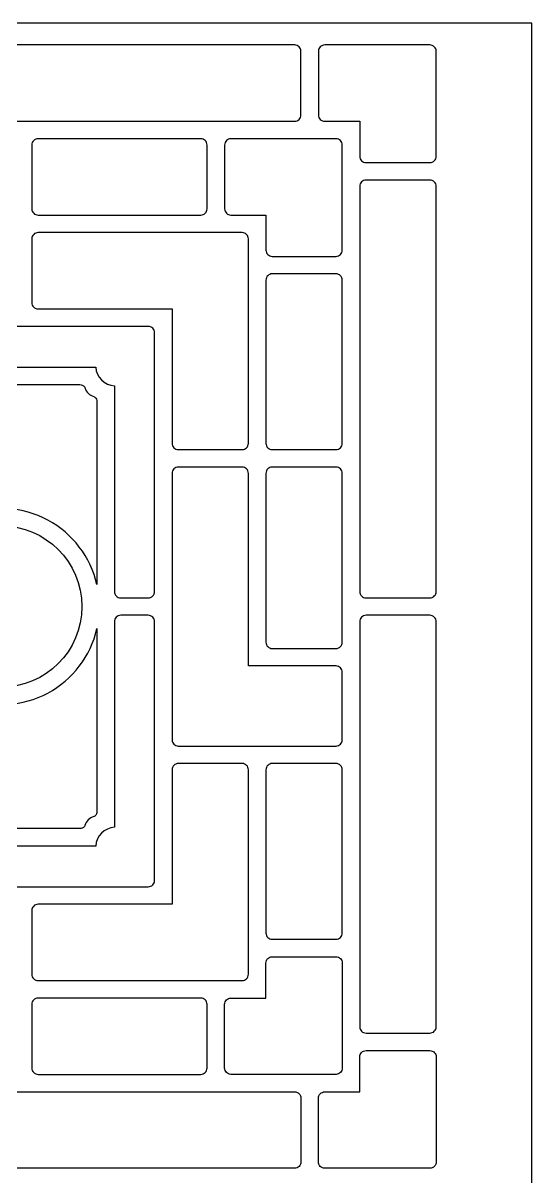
# Model space of a CAD drawing. Header units: centimetres. Extents: x 20.1 to 27, y -20.6 to 12.3.
# Drawn here: x 24.35 to 27, y 2.98 to 9 of the extents above; entities that cross this region are included whole.
import ezdxf

# ---------------------------------------------------------------- set-up
doc = ezdxf.new("R2010")
doc.units = ezdxf.units.CM
doc.header["$MEASUREMENT"] = 0
doc.layers.add('layer 1', color=7, linetype='Continuous')

msp = doc.modelspace()

# ---------------------------------------------------------------- linework, layer by layer
at = {"layer": 'layer 1', "color": 250}
for points, knots in [([(20.14415, -9.00015), (20.14415, -9.00015), (20.14415, 9.00077), (20.14415, 9.00077), (20.14415, 9.00077), (20.14415, 9.00077), (26.99977, 9.00077), (26.99977, 9.00077), (26.99977, 9.00077), (26.99977, 9.00077), (26.99977, -9.00015), (26.99977, -9.00015), (26.99977, -9.00015), (26.99977, -9.00015), (20.14415, -9.00015), (20.14415, -9.00015)], [0, 0, 0, 0, 0.2, 0.2, 0.2, 0.2, 0.4, 0.4, 0.4, 0.4, 0.6, 0.6, 0.6, 0.6, 1, 1, 1, 1]), ([(23.61766, 8.52088), (23.61766, 8.52088), (23.61766, 8.85386), (23.61766, 8.85386), (23.61766, 8.85386), (23.61766, 8.86252), (23.6211, 8.87083), (23.62722, 8.87695), (23.62722, 8.87695), (23.63335, 8.88307), (23.64165, 8.88651), (23.65031, 8.88651), (23.65031, 8.88651), (23.65031, 8.88651), (25.76249, 8.88651), (25.76249, 8.88651), (25.76249, 8.88651), (25.77115, 8.88651), (25.77946, 8.88307), (25.78558, 8.87695), (25.78558, 8.87695), (25.7917, 8.87083), (25.79514, 8.86252), (25.79514, 8.85386), (25.79514, 8.85386), (25.79514, 8.85386), (25.79514, 8.52088), (25.79514, 8.52088), (25.79514, 8.52088), (25.79514, 8.51222), (25.7917, 8.50391), (25.78558, 8.49779), (25.78558, 8.49779), (25.77946, 8.49167), (25.77115, 8.48823), (25.76249, 8.48823), (25.76249, 8.48823), (25.76249, 8.48823), (23.65031, 8.48823), (23.65031, 8.48823), (23.65031, 8.48823), (23.64165, 8.48823), (23.63335, 8.49167), (23.62722, 8.49779), (23.62722, 8.49779), (23.6211, 8.50391), (23.61766, 8.51222), (23.61766, 8.52088)], [0, 0, 0, 0, 0.0769231, 0.0769231, 0.0769231, 0.0769231, 0.1538462, 0.1538462, 0.1538462, 0.1538462, 0.2307692, 0.2307692, 0.2307692, 0.2307692, 0.3076923, 0.3076923, 0.3076923, 0.3076923, 0.3846154, 0.3846154, 0.3846154, 0.3846154, 0.4615385, 0.4615385, 0.4615385, 0.4615385, 0.5384615, 0.5384615, 0.5384615, 0.5384615, 0.6153846, 0.6153846, 0.6153846, 0.6153846, 0.6923077, 0.6923077, 0.6923077, 0.6923077, 0.7692308, 0.7692308, 0.7692308, 0.7692308, 0.8461538, 0.8461538, 0.8461538, 0.8461538, 1, 1, 1, 1]), ([(26.13466, 8.27277), (26.126, 8.27277), (26.11769, 8.27621), (26.11157, 8.28233), (26.11157, 8.28233), (26.10545, 8.28845), (26.10201, 8.29675), (26.10201, 8.30541), (26.10201, 8.30541), (26.10201, 8.30541), (26.10201, 8.48823), (26.10201, 8.48823), (26.10201, 8.48823), (26.10201, 8.48823), (25.91919, 8.48823), (25.91919, 8.48823), (25.91919, 8.48823), (25.91054, 8.48823), (25.90223, 8.49167), (25.89611, 8.49779), (25.89611, 8.49779), (25.88999, 8.50391), (25.88655, 8.51222), (25.88655, 8.52088), (25.88655, 8.52088), (25.88655, 8.52088), (25.88655, 8.85386), (25.88655, 8.85386), (25.88655, 8.85386), (25.88655, 8.86252), (25.88999, 8.87083), (25.89611, 8.87695), (25.89611, 8.87695), (25.90223, 8.88307), (25.91054, 8.88651), (25.91919, 8.88651), (25.91919, 8.88651), (25.91919, 8.88651), (26.46764, 8.88651), (26.46764, 8.88651), (26.46764, 8.88651), (26.4763, 8.88651), (26.4846, 8.88307), (26.49073, 8.87695), (26.49073, 8.87695), (26.49685, 8.87083), (26.50029, 8.86252), (26.50029, 8.85386), (26.50029, 8.85386), (26.50029, 8.85386), (26.50029, 8.30541), (26.50029, 8.30541), (26.50029, 8.30541), (26.50029, 8.29675), (26.49685, 8.28845), (26.49073, 8.28233), (26.49073, 8.28233), (26.4846, 8.27621), (26.4763, 8.27277), (26.46764, 8.27277), (26.46764, 8.27277), (26.46764, 8.27277), (26.13466, 8.27277), (26.13466, 8.27277)], [0, 0, 0, 0, 0.0588235, 0.0588235, 0.0588235, 0.0588235, 0.1176471, 0.1176471, 0.1176471, 0.1176471, 0.1764706, 0.1764706, 0.1764706, 0.1764706, 0.2352941, 0.2352941, 0.2352941, 0.2352941, 0.2941176, 0.2941176, 0.2941176, 0.2941176, 0.3529412, 0.3529412, 0.3529412, 0.3529412, 0.4117647, 0.4117647, 0.4117647, 0.4117647, 0.4705882, 0.4705882, 0.4705882, 0.4705882, 0.5294118, 0.5294118, 0.5294118, 0.5294118, 0.5882353, 0.5882353, 0.5882353, 0.5882353, 0.6470588, 0.6470588, 0.6470588, 0.6470588, 0.7058824, 0.7058824, 0.7058824, 0.7058824, 0.7647059, 0.7647059, 0.7647059, 0.7647059, 0.8235294, 0.8235294, 0.8235294, 0.8235294, 0.8823529, 0.8823529, 0.8823529, 0.8823529, 1, 1, 1, 1]), ([(24.42401, 7.99854), (24.41536, 7.99854), (24.40705, 8.00198), (24.40093, 8.0081), (24.40093, 8.0081), (24.39481, 8.01423), (24.39137, 8.02253), (24.39137, 8.03119), (24.39137, 8.03119), (24.39137, 8.03119), (24.39137, 8.36418), (24.39137, 8.36418), (24.39137, 8.36418), (24.39137, 8.37283), (24.39481, 8.38114), (24.40093, 8.38726), (24.40093, 8.38726), (24.40705, 8.39338), (24.41536, 8.39682), (24.42401, 8.39682), (24.42401, 8.39682), (24.42401, 8.39682), (25.27281, 8.39682), (25.27281, 8.39682), (25.27281, 8.39682), (25.28146, 8.39682), (25.28977, 8.39338), (25.29589, 8.38726), (25.29589, 8.38726), (25.30201, 8.38114), (25.30545, 8.37283), (25.30545, 8.36418), (25.30545, 8.36418), (25.30545, 8.36418), (25.30545, 8.03119), (25.30545, 8.03119), (25.30545, 8.03119), (25.30545, 8.02253), (25.30201, 8.01423), (25.29589, 8.0081), (25.29589, 8.0081), (25.28977, 8.00198), (25.28146, 7.99854), (25.27281, 7.99854), (25.27281, 7.99854), (25.27281, 7.99854), (24.42401, 7.99854), (24.42401, 7.99854)], [0, 0, 0, 0, 0.0769231, 0.0769231, 0.0769231, 0.0769231, 0.1538462, 0.1538462, 0.1538462, 0.1538462, 0.2307692, 0.2307692, 0.2307692, 0.2307692, 0.3076923, 0.3076923, 0.3076923, 0.3076923, 0.3846154, 0.3846154, 0.3846154, 0.3846154, 0.4615385, 0.4615385, 0.4615385, 0.4615385, 0.5384615, 0.5384615, 0.5384615, 0.5384615, 0.6153846, 0.6153846, 0.6153846, 0.6153846, 0.6923077, 0.6923077, 0.6923077, 0.6923077, 0.7692308, 0.7692308, 0.7692308, 0.7692308, 0.8461538, 0.8461538, 0.8461538, 0.8461538, 1, 1, 1, 1]), ([(25.39686, 8.36418), (25.39686, 8.37283), (25.4003, 8.38114), (25.40642, 8.38726), (25.40642, 8.38726), (25.41254, 8.39338), (25.42085, 8.39682), (25.42951, 8.39682), (25.42951, 8.39682), (25.42951, 8.39682), (25.97796, 8.39682), (25.97796, 8.39682), (25.97796, 8.39682), (25.98661, 8.39682), (25.99492, 8.39338), (26.00104, 8.38726), (26.00104, 8.38726), (26.00716, 8.38114), (26.0106, 8.37283), (26.0106, 8.36418), (26.0106, 8.36418), (26.0106, 8.36418), (26.0106, 7.81573), (26.0106, 7.81573), (26.0106, 7.81573), (26.0106, 7.80707), (26.00716, 7.79876), (26.00104, 7.79264), (26.00104, 7.79264), (25.99492, 7.78652), (25.98661, 7.78308), (25.97796, 7.78308), (25.97796, 7.78308), (25.97796, 7.78308), (25.64497, 7.78308), (25.64497, 7.78308), (25.64497, 7.78308), (25.63631, 7.78308), (25.62801, 7.78652), (25.62189, 7.79264), (25.62189, 7.79264), (25.61576, 7.79876), (25.61232, 7.80707), (25.61232, 7.81573), (25.61232, 7.81573), (25.61232, 7.81573), (25.61232, 7.99854), (25.61232, 7.99854), (25.61232, 7.99854), (25.61232, 7.99854), (25.42951, 7.99854), (25.42951, 7.99854), (25.42951, 7.99854), (25.42085, 7.99854), (25.41254, 8.00198), (25.40642, 8.0081), (25.40642, 8.0081), (25.4003, 8.01423), (25.39686, 8.02253), (25.39686, 8.03119), (25.39686, 8.03119), (25.39686, 8.03119), (25.39686, 8.36418), (25.39686, 8.36418)], [0, 0, 0, 0, 0.0588235, 0.0588235, 0.0588235, 0.0588235, 0.1176471, 0.1176471, 0.1176471, 0.1176471, 0.1764706, 0.1764706, 0.1764706, 0.1764706, 0.2352941, 0.2352941, 0.2352941, 0.2352941, 0.2941176, 0.2941176, 0.2941176, 0.2941176, 0.3529412, 0.3529412, 0.3529412, 0.3529412, 0.4117647, 0.4117647, 0.4117647, 0.4117647, 0.4705882, 0.4705882, 0.4705882, 0.4705882, 0.5294118, 0.5294118, 0.5294118, 0.5294118, 0.5882353, 0.5882353, 0.5882353, 0.5882353, 0.6470588, 0.6470588, 0.6470588, 0.6470588, 0.7058824, 0.7058824, 0.7058824, 0.7058824, 0.7647059, 0.7647059, 0.7647059, 0.7647059, 0.8235294, 0.8235294, 0.8235294, 0.8235294, 0.8823529, 0.8823529, 0.8823529, 0.8823529, 1, 1, 1, 1]), ([(26.10201, 6.03326), (26.10201, 6.03326), (26.10201, 8.14871), (26.10201, 8.14871), (26.10201, 8.14871), (26.10201, 8.15737), (26.10545, 8.16568), (26.11157, 8.1718), (26.11157, 8.1718), (26.11769, 8.17792), (26.126, 8.18136), (26.13466, 8.18136), (26.13466, 8.18136), (26.13466, 8.18136), (26.46764, 8.18136), (26.46764, 8.18136), (26.46764, 8.18136), (26.4763, 8.18136), (26.4846, 8.17792), (26.49073, 8.1718), (26.49073, 8.1718), (26.49685, 8.16568), (26.50029, 8.15737), (26.50029, 8.14871), (26.50029, 8.14871), (26.50029, 8.14871), (26.50029, 6.03326), (26.50029, 6.03326), (26.50029, 6.03326), (26.50029, 6.0246), (26.49685, 6.0163), (26.49073, 6.01018), (26.49073, 6.01018), (26.4846, 6.00406), (26.4763, 6.00062), (26.46764, 6.00062), (26.46764, 6.00062), (26.46764, 6.00062), (26.13466, 6.00062), (26.13466, 6.00062), (26.13466, 6.00062), (26.126, 6.00062), (26.11769, 6.00406), (26.11157, 6.01018), (26.11157, 6.01018), (26.10545, 6.0163), (26.10201, 6.0246), (26.10201, 6.03326)], [0, 0, 0, 0, 0.0769231, 0.0769231, 0.0769231, 0.0769231, 0.1538462, 0.1538462, 0.1538462, 0.1538462, 0.2307692, 0.2307692, 0.2307692, 0.2307692, 0.3076923, 0.3076923, 0.3076923, 0.3076923, 0.3846154, 0.3846154, 0.3846154, 0.3846154, 0.4615385, 0.4615385, 0.4615385, 0.4615385, 0.5384615, 0.5384615, 0.5384615, 0.5384615, 0.6153846, 0.6153846, 0.6153846, 0.6153846, 0.6923077, 0.6923077, 0.6923077, 0.6923077, 0.7692308, 0.7692308, 0.7692308, 0.7692308, 0.8461538, 0.8461538, 0.8461538, 0.8461538, 1, 1, 1, 1]), ([(24.39137, 7.87449), (24.39137, 7.88315), (24.39481, 7.89145), (24.40093, 7.89757), (24.40093, 7.89757), (24.40705, 7.90369), (24.41536, 7.90713), (24.42401, 7.90713), (24.42401, 7.90713), (24.42401, 7.90713), (25.48827, 7.90713), (25.48827, 7.90713), (25.48827, 7.90713), (25.49693, 7.90713), (25.50523, 7.90369), (25.51135, 7.89757), (25.51135, 7.89757), (25.51748, 7.89145), (25.52091, 7.88315), (25.52091, 7.87449), (25.52091, 7.87449), (25.52091, 7.87449), (25.52091, 6.80697), (25.52091, 6.80697), (25.52091, 6.80697), (25.52091, 6.79831), (25.51748, 6.79001), (25.51135, 6.78389), (25.51135, 6.78389), (25.50523, 6.77776), (25.49693, 6.77432), (25.48827, 6.77432), (25.48827, 6.77432), (25.48827, 6.77432), (25.15528, 6.77432), (25.15528, 6.77432), (25.15528, 6.77432), (25.14662, 6.77432), (25.13832, 6.77776), (25.1322, 6.78389), (25.1322, 6.78389), (25.12608, 6.79001), (25.12264, 6.79831), (25.12264, 6.80697), (25.12264, 6.80697), (25.12264, 6.80697), (25.12264, 7.50885), (25.12264, 7.50885), (25.12264, 7.50885), (25.12264, 7.50885), (24.42401, 7.50885), (24.42401, 7.50885), (24.42401, 7.50885), (24.41536, 7.50885), (24.40705, 7.51229), (24.40093, 7.51842), (24.40093, 7.51842), (24.39481, 7.52454), (24.39137, 7.53284), (24.39137, 7.5415), (24.39137, 7.5415), (24.39137, 7.5415), (24.39137, 7.87449), (24.39137, 7.87449)], [0, 0, 0, 0, 0.0588235, 0.0588235, 0.0588235, 0.0588235, 0.1176471, 0.1176471, 0.1176471, 0.1176471, 0.1764706, 0.1764706, 0.1764706, 0.1764706, 0.2352941, 0.2352941, 0.2352941, 0.2352941, 0.2941176, 0.2941176, 0.2941176, 0.2941176, 0.3529412, 0.3529412, 0.3529412, 0.3529412, 0.4117647, 0.4117647, 0.4117647, 0.4117647, 0.4705882, 0.4705882, 0.4705882, 0.4705882, 0.5294118, 0.5294118, 0.5294118, 0.5294118, 0.5882353, 0.5882353, 0.5882353, 0.5882353, 0.6470588, 0.6470588, 0.6470588, 0.6470588, 0.7058824, 0.7058824, 0.7058824, 0.7058824, 0.7647059, 0.7647059, 0.7647059, 0.7647059, 0.8235294, 0.8235294, 0.8235294, 0.8235294, 0.8823529, 0.8823529, 0.8823529, 0.8823529, 1, 1, 1, 1]), ([(25.97796, 7.69167), (25.98661, 7.69167), (25.99492, 7.68823), (26.00104, 7.68211), (26.00104, 7.68211), (26.00716, 7.67599), (26.0106, 7.66768), (26.0106, 7.65903), (26.0106, 7.65903), (26.0106, 7.65903), (26.0106, 6.80697), (26.0106, 6.80697), (26.0106, 6.80697), (26.0106, 6.79831), (26.00716, 6.79001), (26.00104, 6.78389), (26.00104, 6.78389), (25.99492, 6.77776), (25.98661, 6.77432), (25.97796, 6.77432), (25.97796, 6.77432), (25.97796, 6.77432), (25.64497, 6.77432), (25.64497, 6.77432), (25.64497, 6.77432), (25.63631, 6.77432), (25.62801, 6.77776), (25.62189, 6.78389), (25.62189, 6.78389), (25.61576, 6.79001), (25.61232, 6.79831), (25.61232, 6.80697), (25.61232, 6.80697), (25.61232, 6.80697), (25.61232, 7.65903), (25.61232, 7.65903), (25.61232, 7.65903), (25.61232, 7.66768), (25.61576, 7.67599), (25.62189, 7.68211), (25.62189, 7.68211), (25.62801, 7.68823), (25.63631, 7.69167), (25.64497, 7.69167), (25.64497, 7.69167), (25.64497, 7.69167), (25.97796, 7.69167), (25.97796, 7.69167)], [0, 0, 0, 0, 0.0769231, 0.0769231, 0.0769231, 0.0769231, 0.1538462, 0.1538462, 0.1538462, 0.1538462, 0.2307692, 0.2307692, 0.2307692, 0.2307692, 0.3076923, 0.3076923, 0.3076923, 0.3076923, 0.3846154, 0.3846154, 0.3846154, 0.3846154, 0.4615385, 0.4615385, 0.4615385, 0.4615385, 0.5384615, 0.5384615, 0.5384615, 0.5384615, 0.6153846, 0.6153846, 0.6153846, 0.6153846, 0.6923077, 0.6923077, 0.6923077, 0.6923077, 0.7692308, 0.7692308, 0.7692308, 0.7692308, 0.8461538, 0.8461538, 0.8461538, 0.8461538, 1, 1, 1, 1]), ([(24.72436, 7.20525), (24.72436, 7.20525), (23.65031, 7.20525), (23.65031, 7.20525), (23.65031, 7.20525), (23.64165, 7.20525), (23.63335, 7.20869), (23.62722, 7.21481), (23.62722, 7.21481), (23.6211, 7.22093), (23.61766, 7.22924), (23.61766, 7.23789), (23.61766, 7.23789), (23.61766, 7.23789), (23.61766, 7.3848), (23.61766, 7.3848), (23.61766, 7.3848), (23.61766, 7.39346), (23.6211, 7.40176), (23.62722, 7.40788), (23.62722, 7.40788), (23.63335, 7.41401), (23.64165, 7.41745), (23.65031, 7.41745), (23.65031, 7.41745), (23.65031, 7.41745), (24.99858, 7.41745), (24.99858, 7.41745), (24.99858, 7.41745), (25.00724, 7.41745), (25.01554, 7.41401), (25.02167, 7.40788), (25.02167, 7.40788), (25.02779, 7.40176), (25.03123, 7.39346), (25.03123, 7.3848), (25.03123, 7.3848), (25.03123, 7.3848), (25.03123, 6.03326), (25.03123, 6.03326), (25.03123, 6.03326), (25.03123, 6.0246), (25.02779, 6.0163), (25.02167, 6.01018), (25.02167, 6.01018), (25.01554, 6.00406), (25.00724, 6.00062), (24.99858, 6.00062), (24.99858, 6.00062), (24.99858, 6.00062), (24.85494, 6.00062), (24.85494, 6.00062), (24.85494, 6.00062), (24.84628, 6.00062), (24.83798, 6.00406), (24.83186, 6.01018), (24.83186, 6.01018), (24.82573, 6.0163), (24.82229, 6.0246), (24.82229, 6.03326), (24.82229, 6.03326), (24.82229, 6.03326), (24.82229, 7.10731), (24.82229, 7.10731), (24.82229, 7.10731), (24.76967, 7.11069), (24.72774, 7.15262), (24.72436, 7.20525)], [0, 0, 0, 0, 0.0555556, 0.0555556, 0.0555556, 0.0555556, 0.1111111, 0.1111111, 0.1111111, 0.1111111, 0.1666667, 0.1666667, 0.1666667, 0.1666667, 0.2222222, 0.2222222, 0.2222222, 0.2222222, 0.2777778, 0.2777778, 0.2777778, 0.2777778, 0.3333333, 0.3333333, 0.3333333, 0.3333333, 0.3888889, 0.3888889, 0.3888889, 0.3888889, 0.4444444, 0.4444444, 0.4444444, 0.4444444, 0.5, 0.5, 0.5, 0.5, 0.5555556, 0.5555556, 0.5555556, 0.5555556, 0.6111111, 0.6111111, 0.6111111, 0.6111111, 0.6666667, 0.6666667, 0.6666667, 0.6666667, 0.7222222, 0.7222222, 0.7222222, 0.7222222, 0.7777778, 0.7777778, 0.7777778, 0.7777778, 0.8333333, 0.8333333, 0.8333333, 0.8333333, 0.8888889, 0.8888889, 0.8888889, 0.8888889, 1, 1, 1, 1]), ([(24.6685, 7.09736), (24.66799, 7.09933), (24.66703, 7.10116), (24.66569, 7.10269), (24.66569, 7.10269), (24.65949, 7.10977), (24.65053, 7.11384), (24.64112, 7.11384), (24.64112, 7.11384), (24.64112, 7.11384), (23.68692, 7.11384), (23.68692, 7.11384), (23.68692, 7.11384), (23.83077, 7.08073), (23.95337, 6.9872), (24.02331, 6.85721), (24.02331, 6.85721), (24.09326, 6.72721), (24.10376, 6.57337), (24.05212, 6.43507), (24.05212, 6.43507), (24.19041, 6.48671), (24.34425, 6.47621), (24.47425, 6.40627), (24.47425, 6.40627), (24.60425, 6.33633), (24.69778, 6.21373), (24.73089, 6.06987), (24.73089, 6.06987), (24.73089, 6.06987), (24.73089, 7.02407), (24.73089, 7.02407), (24.73089, 7.02407), (24.73089, 7.03349), (24.72682, 7.04244), (24.71973, 7.04864), (24.71973, 7.04864), (24.7182, 7.04998), (24.71638, 7.05095), (24.71441, 7.05146), (24.71441, 7.05146), (24.69191, 7.05729), (24.67433, 7.07486), (24.6685, 7.09736)], [0, 0, 0, 0, 0.0833333, 0.0833333, 0.0833333, 0.0833333, 0.1666667, 0.1666667, 0.1666667, 0.1666667, 0.25, 0.25, 0.25, 0.25, 0.3333333, 0.3333333, 0.3333333, 0.3333333, 0.4166667, 0.4166667, 0.4166667, 0.4166667, 0.5, 0.5, 0.5, 0.5, 0.5833333, 0.5833333, 0.5833333, 0.5833333, 0.6666667, 0.6666667, 0.6666667, 0.6666667, 0.75, 0.75, 0.75, 0.75, 0.8333333, 0.8333333, 0.8333333, 0.8333333, 1, 1, 1, 1]), ([(25.52091, 5.64478), (25.52091, 5.64478), (25.97796, 5.64478), (25.97796, 5.64478), (25.97796, 5.64478), (25.98661, 5.64478), (25.99492, 5.64134), (26.00104, 5.63522), (26.00104, 5.63522), (26.00716, 5.62909), (26.0106, 5.62079), (26.0106, 5.61213), (26.0106, 5.61213), (26.0106, 5.61213), (26.0106, 5.25956), (26.0106, 5.25956), (26.0106, 5.25956), (26.0106, 5.2509), (26.00716, 5.24259), (26.00104, 5.23647), (26.00104, 5.23647), (25.99492, 5.23035), (25.98661, 5.22691), (25.97796, 5.22691), (25.97796, 5.22691), (25.97796, 5.22691), (25.15528, 5.22691), (25.15528, 5.22691), (25.15528, 5.22691), (25.14662, 5.22691), (25.13832, 5.23035), (25.1322, 5.23647), (25.1322, 5.23647), (25.12608, 5.24259), (25.12264, 5.2509), (25.12264, 5.25956), (25.12264, 5.25956), (25.12264, 5.25956), (25.12264, 6.65027), (25.12264, 6.65027), (25.12264, 6.65027), (25.12264, 6.65893), (25.12608, 6.66723), (25.1322, 6.67335), (25.1322, 6.67335), (25.13832, 6.67948), (25.14662, 6.68291), (25.15528, 6.68291), (25.15528, 6.68291), (25.15528, 6.68291), (25.48827, 6.68291), (25.48827, 6.68291), (25.48827, 6.68291), (25.49693, 6.68291), (25.50523, 6.67948), (25.51135, 6.67335), (25.51135, 6.67335), (25.51748, 6.66723), (25.52091, 6.65893), (25.52091, 6.65027), (25.52091, 6.65027), (25.52091, 6.65027), (25.52091, 5.64478), (25.52091, 5.64478)], [0, 0, 0, 0, 0.0588235, 0.0588235, 0.0588235, 0.0588235, 0.1176471, 0.1176471, 0.1176471, 0.1176471, 0.1764706, 0.1764706, 0.1764706, 0.1764706, 0.2352941, 0.2352941, 0.2352941, 0.2352941, 0.2941176, 0.2941176, 0.2941176, 0.2941176, 0.3529412, 0.3529412, 0.3529412, 0.3529412, 0.4117647, 0.4117647, 0.4117647, 0.4117647, 0.4705882, 0.4705882, 0.4705882, 0.4705882, 0.5294118, 0.5294118, 0.5294118, 0.5294118, 0.5882353, 0.5882353, 0.5882353, 0.5882353, 0.6470588, 0.6470588, 0.6470588, 0.6470588, 0.7058824, 0.7058824, 0.7058824, 0.7058824, 0.7647059, 0.7647059, 0.7647059, 0.7647059, 0.8235294, 0.8235294, 0.8235294, 0.8235294, 0.8823529, 0.8823529, 0.8823529, 0.8823529, 1, 1, 1, 1]), ([(25.97796, 6.68291), (25.98661, 6.68291), (25.99492, 6.67948), (26.00104, 6.67335), (26.00104, 6.67335), (26.00716, 6.66723), (26.0106, 6.65893), (26.0106, 6.65027), (26.0106, 6.65027), (26.0106, 6.65027), (26.0106, 5.76883), (26.0106, 5.76883), (26.0106, 5.76883), (26.0106, 5.76017), (26.00716, 5.75187), (26.00104, 5.74575), (26.00104, 5.74575), (25.99492, 5.73963), (25.98661, 5.73619), (25.97796, 5.73619), (25.97796, 5.73619), (25.97796, 5.73619), (25.64497, 5.73619), (25.64497, 5.73619), (25.64497, 5.73619), (25.63631, 5.73619), (25.62801, 5.73963), (25.62189, 5.74575), (25.62189, 5.74575), (25.61576, 5.75187), (25.61232, 5.76017), (25.61232, 5.76883), (25.61232, 5.76883), (25.61232, 5.76883), (25.61232, 6.65027), (25.61232, 6.65027), (25.61232, 6.65027), (25.61232, 6.65893), (25.61576, 6.66723), (25.62189, 6.67335), (25.62189, 6.67335), (25.62801, 6.67948), (25.63631, 6.68291), (25.64497, 6.68291), (25.64497, 6.68291), (25.64497, 6.68291), (25.97796, 6.68291), (25.97796, 6.68291)], [0, 0, 0, 0, 0.0769231, 0.0769231, 0.0769231, 0.0769231, 0.1538462, 0.1538462, 0.1538462, 0.1538462, 0.2307692, 0.2307692, 0.2307692, 0.2307692, 0.3076923, 0.3076923, 0.3076923, 0.3076923, 0.3846154, 0.3846154, 0.3846154, 0.3846154, 0.4615385, 0.4615385, 0.4615385, 0.4615385, 0.5384615, 0.5384615, 0.5384615, 0.5384615, 0.6153846, 0.6153846, 0.6153846, 0.6153846, 0.6923077, 0.6923077, 0.6923077, 0.6923077, 0.7692308, 0.7692308, 0.7692308, 0.7692308, 0.8461538, 0.8461538, 0.8461538, 0.8461538, 1, 1, 1, 1]), ([(24.65254, 5.95491), (24.65254, 6.1875), (24.46399, 6.37604), (24.2314, 6.37604), (24.2314, 6.37604), (23.99882, 6.37604), (23.81027, 6.1875), (23.81027, 5.95491), (23.81027, 5.95491), (23.81027, 5.72233), (23.99882, 5.53378), (24.2314, 5.53378), (24.2314, 5.53378), (24.46399, 5.53378), (24.65253, 5.72233), (24.65254, 5.95491)], [0, 0, 0, 0, 0.2, 0.2, 0.2, 0.2, 0.4, 0.4, 0.4, 0.4, 0.6, 0.6, 0.6, 0.6, 1, 1, 1, 1]), ([(24.82229, 4.80251), (24.82229, 4.80251), (24.82229, 5.87656), (24.82229, 5.87656), (24.82229, 5.87656), (24.82229, 5.88522), (24.82573, 5.89352), (24.83186, 5.89965), (24.83186, 5.89965), (24.83798, 5.90577), (24.84628, 5.90921), (24.85494, 5.90921), (24.85494, 5.90921), (24.85494, 5.90921), (24.99858, 5.90921), (24.99858, 5.90921), (24.99858, 5.90921), (25.00724, 5.90921), (25.01554, 5.90577), (25.02167, 5.89965), (25.02167, 5.89965), (25.02779, 5.89352), (25.03123, 5.88522), (25.03123, 5.87656), (25.03123, 5.87656), (25.03123, 5.87656), (25.03123, 4.52502), (25.03123, 4.52502), (25.03123, 4.52502), (25.03123, 4.51637), (25.02779, 4.50806), (25.02167, 4.50194), (25.02167, 4.50194), (25.01554, 4.49582), (25.00724, 4.49238), (24.99858, 4.49238), (24.99858, 4.49238), (24.99858, 4.49238), (23.65031, 4.49238), (23.65031, 4.49238), (23.65031, 4.49238), (23.64165, 4.49238), (23.63335, 4.49582), (23.62722, 4.50194), (23.62722, 4.50194), (23.6211, 4.50806), (23.61766, 4.51637), (23.61766, 4.52502), (23.61766, 4.52502), (23.61766, 4.52502), (23.61766, 4.67193), (23.61766, 4.67193), (23.61766, 4.67193), (23.61766, 4.68059), (23.6211, 4.68889), (23.62722, 4.69502), (23.62722, 4.69502), (23.63335, 4.70114), (23.64165, 4.70458), (23.65031, 4.70458), (23.65031, 4.70458), (23.65031, 4.70458), (24.72436, 4.70458), (24.72436, 4.70458), (24.72436, 4.70458), (24.72774, 4.7572), (24.76967, 4.79914), (24.82229, 4.80251)], [0, 0, 0, 0, 0.0555556, 0.0555556, 0.0555556, 0.0555556, 0.1111111, 0.1111111, 0.1111111, 0.1111111, 0.1666667, 0.1666667, 0.1666667, 0.1666667, 0.2222222, 0.2222222, 0.2222222, 0.2222222, 0.2777778, 0.2777778, 0.2777778, 0.2777778, 0.3333333, 0.3333333, 0.3333333, 0.3333333, 0.3888889, 0.3888889, 0.3888889, 0.3888889, 0.4444444, 0.4444444, 0.4444444, 0.4444444, 0.5, 0.5, 0.5, 0.5, 0.5555556, 0.5555556, 0.5555556, 0.5555556, 0.6111111, 0.6111111, 0.6111111, 0.6111111, 0.6666667, 0.6666667, 0.6666667, 0.6666667, 0.7222222, 0.7222222, 0.7222222, 0.7222222, 0.7777778, 0.7777778, 0.7777778, 0.7777778, 0.8333333, 0.8333333, 0.8333333, 0.8333333, 0.8888889, 0.8888889, 0.8888889, 0.8888889, 1, 1, 1, 1]), ([(26.46764, 5.90921), (26.4763, 5.90921), (26.4846, 5.90577), (26.49073, 5.89965), (26.49073, 5.89965), (26.49685, 5.89352), (26.50029, 5.88522), (26.50029, 5.87656), (26.50029, 5.87656), (26.50029, 5.87656), (26.50029, 3.76111), (26.50029, 3.76111), (26.50029, 3.76111), (26.50029, 3.75245), (26.49685, 3.74415), (26.49073, 3.73803), (26.49073, 3.73803), (26.4846, 3.73191), (26.4763, 3.72847), (26.46764, 3.72847), (26.46764, 3.72847), (26.46764, 3.72847), (26.13466, 3.72847), (26.13466, 3.72847), (26.13466, 3.72847), (26.126, 3.72847), (26.11769, 3.73191), (26.11157, 3.73803), (26.11157, 3.73803), (26.10545, 3.74415), (26.10201, 3.75245), (26.10201, 3.76111), (26.10201, 3.76111), (26.10201, 3.76111), (26.10201, 5.87656), (26.10201, 5.87656), (26.10201, 5.87656), (26.10201, 5.88522), (26.10545, 5.89352), (26.11157, 5.89965), (26.11157, 5.89965), (26.11769, 5.90577), (26.126, 5.90921), (26.13466, 5.90921), (26.13466, 5.90921), (26.13466, 5.90921), (26.46764, 5.90921), (26.46764, 5.90921)], [0, 0, 0, 0, 0.0769231, 0.0769231, 0.0769231, 0.0769231, 0.1538462, 0.1538462, 0.1538462, 0.1538462, 0.2307692, 0.2307692, 0.2307692, 0.2307692, 0.3076923, 0.3076923, 0.3076923, 0.3076923, 0.3846154, 0.3846154, 0.3846154, 0.3846154, 0.4615385, 0.4615385, 0.4615385, 0.4615385, 0.5384615, 0.5384615, 0.5384615, 0.5384615, 0.6153846, 0.6153846, 0.6153846, 0.6153846, 0.6923077, 0.6923077, 0.6923077, 0.6923077, 0.7692308, 0.7692308, 0.7692308, 0.7692308, 0.8461538, 0.8461538, 0.8461538, 0.8461538, 1, 1, 1, 1]), ([(24.71441, 4.85837), (24.71638, 4.85888), (24.7182, 4.85984), (24.71973, 4.86118), (24.71973, 4.86118), (24.72682, 4.86738), (24.73089, 4.87634), (24.73089, 4.88575), (24.73089, 4.88575), (24.73089, 4.88575), (24.73089, 5.83995), (24.73089, 5.83995), (24.73089, 5.83995), (24.69778, 5.6961), (24.60425, 5.5735), (24.47425, 5.50356), (24.47425, 5.50356), (24.34425, 5.43361), (24.19041, 5.42312), (24.05212, 5.47475), (24.05212, 5.47475), (24.10376, 5.33646), (24.09326, 5.18262), (24.02331, 5.05262), (24.02331, 5.05262), (23.95337, 4.92262), (23.83077, 4.82909), (23.68692, 4.79599), (23.68692, 4.79599), (23.68692, 4.79599), (24.64112, 4.79599), (24.64112, 4.79599), (24.64112, 4.79599), (24.65053, 4.79599), (24.65949, 4.80005), (24.66569, 4.80714), (24.66569, 4.80714), (24.66703, 4.80867), (24.66799, 4.81049), (24.6685, 4.81246), (24.6685, 4.81246), (24.67433, 4.83497), (24.69191, 4.85254), (24.71441, 4.85837)], [0, 0, 0, 0, 0.0833333, 0.0833333, 0.0833333, 0.0833333, 0.1666667, 0.1666667, 0.1666667, 0.1666667, 0.25, 0.25, 0.25, 0.25, 0.3333333, 0.3333333, 0.3333333, 0.3333333, 0.4166667, 0.4166667, 0.4166667, 0.4166667, 0.5, 0.5, 0.5, 0.5, 0.5833333, 0.5833333, 0.5833333, 0.5833333, 0.6666667, 0.6666667, 0.6666667, 0.6666667, 0.75, 0.75, 0.75, 0.75, 0.8333333, 0.8333333, 0.8333333, 0.8333333, 1, 1, 1, 1]), ([(25.12264, 5.10286), (25.12264, 5.11151), (25.12608, 5.11982), (25.1322, 5.12594), (25.1322, 5.12594), (25.13832, 5.13206), (25.14662, 5.1355), (25.15528, 5.1355), (25.15528, 5.1355), (25.15528, 5.1355), (25.48827, 5.1355), (25.48827, 5.1355), (25.48827, 5.1355), (25.49693, 5.1355), (25.50523, 5.13206), (25.51135, 5.12594), (25.51135, 5.12594), (25.51748, 5.11982), (25.52091, 5.11151), (25.52091, 5.10286), (25.52091, 5.10286), (25.52091, 5.10286), (25.52091, 4.03534), (25.52091, 4.03534), (25.52091, 4.03534), (25.52091, 4.02668), (25.51748, 4.01838), (25.51135, 4.01225), (25.51135, 4.01225), (25.50523, 4.00613), (25.49693, 4.00269), (25.48827, 4.00269), (25.48827, 4.00269), (25.48827, 4.00269), (24.42401, 4.00269), (24.42401, 4.00269), (24.42401, 4.00269), (24.41536, 4.00269), (24.40705, 4.00613), (24.40093, 4.01225), (24.40093, 4.01225), (24.39481, 4.01838), (24.39137, 4.02668), (24.39137, 4.03534), (24.39137, 4.03534), (24.39137, 4.03534), (24.39137, 4.36832), (24.39137, 4.36832), (24.39137, 4.36832), (24.39137, 4.37698), (24.39481, 4.38529), (24.40093, 4.39141), (24.40093, 4.39141), (24.40705, 4.39753), (24.41536, 4.40097), (24.42401, 4.40097), (24.42401, 4.40097), (24.42401, 4.40097), (25.12264, 4.40097), (25.12264, 4.40097), (25.12264, 4.40097), (25.12264, 4.40097), (25.12264, 5.10286), (25.12264, 5.10286)], [0, 0, 0, 0, 0.0588235, 0.0588235, 0.0588235, 0.0588235, 0.1176471, 0.1176471, 0.1176471, 0.1176471, 0.1764706, 0.1764706, 0.1764706, 0.1764706, 0.2352941, 0.2352941, 0.2352941, 0.2352941, 0.2941176, 0.2941176, 0.2941176, 0.2941176, 0.3529412, 0.3529412, 0.3529412, 0.3529412, 0.4117647, 0.4117647, 0.4117647, 0.4117647, 0.4705882, 0.4705882, 0.4705882, 0.4705882, 0.5294118, 0.5294118, 0.5294118, 0.5294118, 0.5882353, 0.5882353, 0.5882353, 0.5882353, 0.6470588, 0.6470588, 0.6470588, 0.6470588, 0.7058824, 0.7058824, 0.7058824, 0.7058824, 0.7647059, 0.7647059, 0.7647059, 0.7647059, 0.8235294, 0.8235294, 0.8235294, 0.8235294, 0.8823529, 0.8823529, 0.8823529, 0.8823529, 1, 1, 1, 1]), ([(25.97796, 5.1355), (25.98661, 5.1355), (25.99492, 5.13206), (26.00104, 5.12594), (26.00104, 5.12594), (26.00716, 5.11982), (26.0106, 5.11151), (26.0106, 5.10286), (26.0106, 5.10286), (26.0106, 5.10286), (26.0106, 4.2508), (26.0106, 4.2508), (26.0106, 4.2508), (26.0106, 4.24214), (26.00716, 4.23384), (26.00104, 4.22772), (26.00104, 4.22772), (25.99492, 4.22159), (25.98661, 4.21815), (25.97796, 4.21815), (25.97796, 4.21815), (25.97796, 4.21815), (25.64497, 4.21815), (25.64497, 4.21815), (25.64497, 4.21815), (25.63631, 4.21815), (25.62801, 4.22159), (25.62189, 4.22772), (25.62189, 4.22772), (25.61576, 4.23384), (25.61232, 4.24214), (25.61232, 4.2508), (25.61232, 4.2508), (25.61232, 4.2508), (25.61232, 5.10286), (25.61232, 5.10286), (25.61232, 5.10286), (25.61232, 5.11151), (25.61576, 5.11982), (25.62189, 5.12594), (25.62189, 5.12594), (25.62801, 5.13206), (25.63631, 5.1355), (25.64497, 5.1355), (25.64497, 5.1355), (25.64497, 5.1355), (25.97796, 5.1355), (25.97796, 5.1355)], [0, 0, 0, 0, 0.0769231, 0.0769231, 0.0769231, 0.0769231, 0.1538462, 0.1538462, 0.1538462, 0.1538462, 0.2307692, 0.2307692, 0.2307692, 0.2307692, 0.3076923, 0.3076923, 0.3076923, 0.3076923, 0.3846154, 0.3846154, 0.3846154, 0.3846154, 0.4615385, 0.4615385, 0.4615385, 0.4615385, 0.5384615, 0.5384615, 0.5384615, 0.5384615, 0.6153846, 0.6153846, 0.6153846, 0.6153846, 0.6923077, 0.6923077, 0.6923077, 0.6923077, 0.7692308, 0.7692308, 0.7692308, 0.7692308, 0.8461538, 0.8461538, 0.8461538, 0.8461538, 1, 1, 1, 1]), ([(25.64497, 4.12675), (25.63631, 4.12675), (25.62801, 4.12331), (25.62189, 4.11718), (25.62189, 4.11718), (25.61576, 4.11106), (25.61232, 4.10276), (25.61232, 4.0941), (25.61232, 4.0941), (25.61232, 4.0941), (25.61232, 3.91128), (25.61232, 3.91128), (25.61232, 3.91128), (25.61232, 3.91128), (25.42951, 3.91128), (25.42951, 3.91128), (25.42951, 3.91128), (25.42085, 3.91128), (25.41254, 3.90784), (25.40642, 3.90172), (25.40642, 3.90172), (25.4003, 3.8956), (25.39686, 3.8873), (25.39686, 3.87864), (25.39686, 3.87864), (25.39686, 3.87864), (25.39686, 3.54565), (25.39686, 3.54565), (25.39686, 3.54565), (25.39686, 3.53699), (25.4003, 3.52869), (25.40642, 3.52257), (25.40642, 3.52257), (25.41254, 3.51644), (25.42085, 3.513), (25.42951, 3.513), (25.42951, 3.513), (25.42951, 3.513), (25.97796, 3.513), (25.97796, 3.513), (25.97796, 3.513), (25.98661, 3.513), (25.99492, 3.51644), (26.00104, 3.52257), (26.00104, 3.52257), (26.00716, 3.52869), (26.0106, 3.53699), (26.0106, 3.54565), (26.0106, 3.54565), (26.0106, 3.54565), (26.0106, 4.0941), (26.0106, 4.0941), (26.0106, 4.0941), (26.0106, 4.10276), (26.00716, 4.11106), (26.00104, 4.11718), (26.00104, 4.11718), (25.99492, 4.12331), (25.98661, 4.12675), (25.97796, 4.12675), (25.97796, 4.12675), (25.97796, 4.12675), (25.64497, 4.12675), (25.64497, 4.12675)], [0, 0, 0, 0, 0.0588235, 0.0588235, 0.0588235, 0.0588235, 0.1176471, 0.1176471, 0.1176471, 0.1176471, 0.1764706, 0.1764706, 0.1764706, 0.1764706, 0.2352941, 0.2352941, 0.2352941, 0.2352941, 0.2941176, 0.2941176, 0.2941176, 0.2941176, 0.3529412, 0.3529412, 0.3529412, 0.3529412, 0.4117647, 0.4117647, 0.4117647, 0.4117647, 0.4705882, 0.4705882, 0.4705882, 0.4705882, 0.5294118, 0.5294118, 0.5294118, 0.5294118, 0.5882353, 0.5882353, 0.5882353, 0.5882353, 0.6470588, 0.6470588, 0.6470588, 0.6470588, 0.7058824, 0.7058824, 0.7058824, 0.7058824, 0.7647059, 0.7647059, 0.7647059, 0.7647059, 0.8235294, 0.8235294, 0.8235294, 0.8235294, 0.8823529, 0.8823529, 0.8823529, 0.8823529, 1, 1, 1, 1]), ([(25.27281, 3.91128), (25.28146, 3.91128), (25.28977, 3.90784), (25.29589, 3.90172), (25.29589, 3.90172), (25.30201, 3.8956), (25.30545, 3.8873), (25.30545, 3.87864), (25.30545, 3.87864), (25.30545, 3.87864), (25.30545, 3.54565), (25.30545, 3.54565), (25.30545, 3.54565), (25.30545, 3.53699), (25.30201, 3.52869), (25.29589, 3.52257), (25.29589, 3.52257), (25.28977, 3.51644), (25.28146, 3.513), (25.27281, 3.513), (25.27281, 3.513), (25.27281, 3.513), (24.42401, 3.513), (24.42401, 3.513), (24.42401, 3.513), (24.41536, 3.513), (24.40705, 3.51644), (24.40093, 3.52257), (24.40093, 3.52257), (24.39481, 3.52869), (24.39137, 3.53699), (24.39137, 3.54565), (24.39137, 3.54565), (24.39137, 3.54565), (24.39137, 3.87864), (24.39137, 3.87864), (24.39137, 3.87864), (24.39137, 3.8873), (24.39481, 3.8956), (24.40093, 3.90172), (24.40093, 3.90172), (24.40705, 3.90784), (24.41536, 3.91128), (24.42401, 3.91128), (24.42401, 3.91128), (24.42401, 3.91128), (25.27281, 3.91128), (25.27281, 3.91128)], [0, 0, 0, 0, 0.0769231, 0.0769231, 0.0769231, 0.0769231, 0.1538462, 0.1538462, 0.1538462, 0.1538462, 0.2307692, 0.2307692, 0.2307692, 0.2307692, 0.3076923, 0.3076923, 0.3076923, 0.3076923, 0.3846154, 0.3846154, 0.3846154, 0.3846154, 0.4615385, 0.4615385, 0.4615385, 0.4615385, 0.5384615, 0.5384615, 0.5384615, 0.5384615, 0.6153846, 0.6153846, 0.6153846, 0.6153846, 0.6923077, 0.6923077, 0.6923077, 0.6923077, 0.7692308, 0.7692308, 0.7692308, 0.7692308, 0.8461538, 0.8461538, 0.8461538, 0.8461538, 1, 1, 1, 1]), ([(26.50029, 3.60441), (26.50029, 3.61307), (26.49685, 3.62137), (26.49073, 3.6275), (26.49073, 3.6275), (26.4846, 3.63362), (26.4763, 3.63706), (26.46764, 3.63706), (26.46764, 3.63706), (26.46764, 3.63706), (26.13466, 3.63706), (26.13466, 3.63706), (26.13466, 3.63706), (26.126, 3.63706), (26.11769, 3.63362), (26.11157, 3.6275), (26.11157, 3.6275), (26.10545, 3.62137), (26.10201, 3.61307), (26.10201, 3.60441), (26.10201, 3.60441), (26.10201, 3.60441), (26.10201, 3.4216), (26.10201, 3.4216), (26.10201, 3.4216), (26.10201, 3.4216), (25.91919, 3.4216), (25.91919, 3.4216), (25.91919, 3.4216), (25.91054, 3.4216), (25.90223, 3.41816), (25.89611, 3.41203), (25.89611, 3.41203), (25.88999, 3.40591), (25.88655, 3.39761), (25.88655, 3.38895), (25.88655, 3.38895), (25.88655, 3.38895), (25.88655, 3.05596), (25.88655, 3.05596), (25.88655, 3.05596), (25.88655, 3.0473), (25.88999, 3.039), (25.89611, 3.03288), (25.89611, 3.03288), (25.90223, 3.02676), (25.91054, 3.02332), (25.91919, 3.02332), (25.91919, 3.02332), (25.91919, 3.02332), (26.46764, 3.02332), (26.46764, 3.02332), (26.46764, 3.02332), (26.4763, 3.02332), (26.4846, 3.02676), (26.49073, 3.03288), (26.49073, 3.03288), (26.49685, 3.039), (26.50029, 3.0473), (26.50029, 3.05596), (26.50029, 3.05596), (26.50029, 3.05596), (26.50029, 3.60441), (26.50029, 3.60441)], [0, 0, 0, 0, 0.0588235, 0.0588235, 0.0588235, 0.0588235, 0.1176471, 0.1176471, 0.1176471, 0.1176471, 0.1764706, 0.1764706, 0.1764706, 0.1764706, 0.2352941, 0.2352941, 0.2352941, 0.2352941, 0.2941176, 0.2941176, 0.2941176, 0.2941176, 0.3529412, 0.3529412, 0.3529412, 0.3529412, 0.4117647, 0.4117647, 0.4117647, 0.4117647, 0.4705882, 0.4705882, 0.4705882, 0.4705882, 0.5294118, 0.5294118, 0.5294118, 0.5294118, 0.5882353, 0.5882353, 0.5882353, 0.5882353, 0.6470588, 0.6470588, 0.6470588, 0.6470588, 0.7058824, 0.7058824, 0.7058824, 0.7058824, 0.7647059, 0.7647059, 0.7647059, 0.7647059, 0.8235294, 0.8235294, 0.8235294, 0.8235294, 0.8823529, 0.8823529, 0.8823529, 0.8823529, 1, 1, 1, 1]), ([(25.76249, 3.02332), (25.77115, 3.02332), (25.77946, 3.02676), (25.78558, 3.03288), (25.78558, 3.03288), (25.7917, 3.039), (25.79514, 3.0473), (25.79514, 3.05596), (25.79514, 3.05596), (25.79514, 3.05596), (25.79514, 3.38895), (25.79514, 3.38895), (25.79514, 3.38895), (25.79514, 3.39761), (25.7917, 3.40591), (25.78558, 3.41203), (25.78558, 3.41203), (25.77946, 3.41816), (25.77115, 3.4216), (25.76249, 3.4216), (25.76249, 3.4216), (25.76249, 3.4216), (23.65031, 3.4216), (23.65031, 3.4216), (23.65031, 3.4216), (23.64165, 3.4216), (23.63335, 3.41816), (23.62722, 3.41203), (23.62722, 3.41203), (23.6211, 3.40591), (23.61766, 3.39761), (23.61766, 3.38895), (23.61766, 3.38895), (23.61766, 3.38895), (23.61766, 3.05596), (23.61766, 3.05596), (23.61766, 3.05596), (23.61766, 3.0473), (23.6211, 3.039), (23.62722, 3.03288), (23.62722, 3.03288), (23.63335, 3.02676), (23.64165, 3.02332), (23.65031, 3.02332), (23.65031, 3.02332), (23.65031, 3.02332), (25.76249, 3.02332), (25.76249, 3.02332)], [0, 0, 0, 0, 0.0769231, 0.0769231, 0.0769231, 0.0769231, 0.1538462, 0.1538462, 0.1538462, 0.1538462, 0.2307692, 0.2307692, 0.2307692, 0.2307692, 0.3076923, 0.3076923, 0.3076923, 0.3076923, 0.3846154, 0.3846154, 0.3846154, 0.3846154, 0.4615385, 0.4615385, 0.4615385, 0.4615385, 0.5384615, 0.5384615, 0.5384615, 0.5384615, 0.6153846, 0.6153846, 0.6153846, 0.6153846, 0.6923077, 0.6923077, 0.6923077, 0.6923077, 0.7692308, 0.7692308, 0.7692308, 0.7692308, 0.8461538, 0.8461538, 0.8461538, 0.8461538, 1, 1, 1, 1])]:
    msp.add_open_spline(points, degree=3, knots=knots, dxfattribs=at)

doc.saveas('drawing.dxf')
